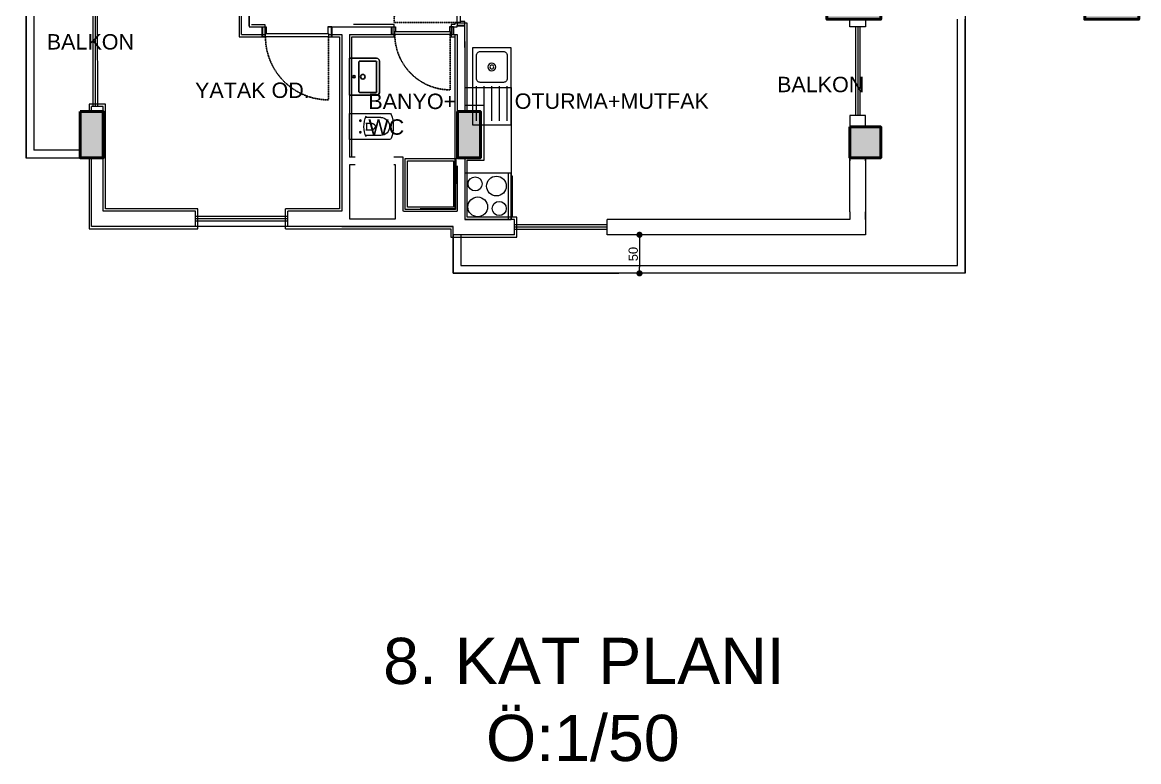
# Model space of a CAD drawing. Header units: millimetres. Extents: x 38129 to 72024, y -56282 to 16512.
# Drawn here: x 51244 to 52694, y -55836 to -54876 of the extents above; entities that cross this region are included whole.
import ezdxf

# ---------------------------------------------------------------- set-up
doc = ezdxf.new("R2010")
doc.units = ezdxf.units.MM
doc.linetypes.add('CENTER2', pattern=[1.125, 0.75, -0.125, 0.125, -0.125])
doc.linetypes.add('HIDDEN', pattern=[0.375, 0.25, -0.125])
for name, color, linetype, lineweight in [('COLUMN4', 3, 'Continuous', 50), ('DUVAR', 255, 'Continuous', 30), ('MİMARİ', 4, 'Continuous', 9), ('TARAMA', 252, 'Continuous', 0)]:
    doc.layers.add(name, color=color, linetype=linetype, lineweight=lineweight)
doc.layers.add('HIDDEN', color=1, linetype='HIDDEN')
doc.layers.add('tefriş', color=42, linetype='Continuous')
doc.styles.add('icdisolcu_yazi', font='arial.ttf')
doc.styles.get("Standard").update_dxf_attribs({"font": 'arial.ttf'})
doc.dimstyles.new('İç Ölçü', dxfattribs={"dimtxt": 12, "dimasz": 8, "dimexe": 5, "dimexo": 0, "dimgap": 2, "dimtad": 1, "dimdec": 0, "dimzin": 12, "dimdsep": 46, "dimtxsty": 'icdisolcu_yazi', "dimblk": 'DOT', "dimcen": 8, "dimdle": 5, "dimclrd": 256, "dimclre": 256, "dimclrt": 7, "dimadec": 0, "dimazin": 3, "dimtfac": 1, "dimtdec": 0, "dimtix": 1, "dimtmove": 2, "dimatfit": 3, "dimldrblk": 'DOT', "dimfxl": 0, "dimtolj": 1, "dimtzin": 0, "dimlwd": -1, "dimlwe": -1, "dimarcsym": 0})

# ---------------------------------------------------------------- blocks, each defined once
blk = doc.blocks.new('duravit-caro-asma-62')
for p, q in [((-458, 118), (-259, 118)), ((-387, 1), (-388, -3)), ((-386, 5), (-387, 1)), ((-385, 8), (-386, 5)), ((-384, 12), (-385, 8)), ((-382, 15), (-384, 12)), ((-380, 18), (-382, 15)), ((-378, 21), (-380, 18)), ((-376, 24), (-378, 21)), ((-374, 26), (-376, 24)), ((-371, 29), (-374, 26)), ((-368, 31), (-371, 29)), ((-365, 33), (-368, 31)), ((-362, 34), (-365, 33)), ((-359, 36), (-362, 34)), ((-355, 37), (-359, 36)), ((-351, 38), (-355, 37)), ((-347, 38), (-351, 38)), ((-343, 38), (-347, 38)), ((-344, 38), (-264, 38)), ((-271, 37), (-271, -42)), ((-458, -118), (-261, -118)), ((-388, -3), (-388, -7)), ((-388, -7), (-388, -7)), ((-388, -7), (-388, -11)), ((-388, -11), (-388, -15)), ((-388, -15), (-387, -11)), ((-387, -11), (-386, -14)), ((-386, -14), (-385, -10)), ((-385, -10), (-383, -13)), ((-383, -13), (-382, -17)), ((-382, -17), (-380, -20)), ((-380, -20), (-378, -23)), ((-378, -23), (-375, -26)), ((-375, -26), (-373, -29)), ((-373, -29), (-370, -31)), ((-370, -31), (-367, -33)), ((-367, -33), (-364, -35)), ((-364, -35), (-361, -37)), ((-361, -37), (-357, -38)), ((-357, -38), (-353, -39)), ((-353, -39), (-349, -40)), ((-349, -40), (-345, -41)), ((-345, -41), (-341, -41)), ((-264, -42), (-340, -42))]:
    blk.add_line(p, q)
at = {"color": 4, "linetype": 'CENTER2', "ltscale": 30}
for p, q in [((-209, 75), (-176, 75)), ((-193, 91), (-193, 57)), ((-209, -75), (-176, -75)), ((-193, -91), (-193, -57))]:
    blk.add_line(p, q, dxfattribs=at)
blk.add_lwpolyline([(-50, 165, 0.414214), (-55, 170), (-573, 170, 0.320013), (-592, 157, 0.178212), (-592, -157, 0.320013), (-573, -170), (-55, -170, 0.414214), (-50, -165)], format="xyb", close=True)
for centre in [(-193, 75), (-193, -75)]:
    blk.add_circle(centre, 10)
for centre, radius, start, end in [((-454, 0), 118, 91.839, 268.161), ((-598, -4), 360, 359.6639, 23.2064), ((-542, -4), 304, 334.6873, 359.5949)]:
    blk.add_arc(centre, radius, start, end)
blk = doc.blocks.new('A$C5F901649')
at = {"layer": 'tefriş'}
for p, q in [((0, 0), (0, 29.5)), ((3, 32.5), (37, 32.5)), ((3, 11.3), (3, 28.4)), ((4.1, 29.5), (35.9, 29.5)), ((37, 11.3), (37, 28.4)), ((40, 0), (40, 29.5)), ((35.9, 10.1), (4.1, 10.1)), ((0, 0), (20, 0)), ((40, 0), (20, 0))]:
    blk.add_line(p, q, dxfattribs=at)
for centre, radius, start, end in [((3, 29.5), 3, 90, 180), ((4.1, 28.4), 1.13, 90, 179.9238), ((35.9, 28.4), 1.13, 0.0762, 90), ((37, 29.5), 3, 0, 90), ((20, 14.5), 2.48, 90, 270), ((20, 14.5), 2.48, 270, 90), ((4.1, 11.3), 1.13, 179.9238, 270), ((20, 5.1), 1.31, 90, 270), ((20, 5.1), 1.31, 270, 90), ((35.9, 11.3), 1.13, 270, 0.0762)]:
    blk.add_arc(centre, radius, start, end, dxfattribs=at)
blk = doc.blocks.new('SINK_100x50')
for p, q in [((95, -10), (50, -10)), ((95, -20), (50, -20)), ((95, -30), (50, -30)), ((95, -40), (50, -40))]:
    blk.add_line(p, q)
blk.add_lwpolyline([(100, -5), (100, -55), (0, -55), (0, -5)], close=True)
blk.add_lwpolyline([(5, -15), (5, -45, 0.414214), (10, -50), (40, -50, 0.414214), (45, -45), (45, -15, 0.414214), (40, -10), (10, -10, 0.414214)], format="xyb", close=True)
blk.add_lwpolyline([(95, -50), (50, -50)])
for radius in [5, 2.5]:
    blk.add_circle((25, -30), radius)
blk = doc.blocks.new('OVEN_60-60')
for p, q in [((60, 0), (0, 0)), ((0, 0), (0, -60)), ((60, -60), (60, 0)), ((0, -56.7), (60, -56.7)), ((0, -60), (60, -60)), ((4, -60), (4, -62)), ((4, -62), (56, -62)), ((56, -62), (56, -60))]:
    blk.add_line(p, q)
for centre, radius in [((16.3, -16.7), 12.8), ((46.1, -13.3), 9.22), ((43.3, -41), 12.8), ((14.2, -44.6), 9.22)]:
    blk.add_circle(centre, radius)
blk = doc.blocks.new('*U8')
for p, q in [((4, 0), (0, 0)), ((76, 0), (80, 0))]:
    blk.add_line(p, q)
blk.add_lwpolyline([(4, 0), (76, 0), (76, -4), (4, -4)], close=True)
for points in [[(0, -10), (5, -10), (5, -4)], [(80, -10), (75, -10), (75, -4)]]:
    blk.add_lwpolyline(points)
at = {"layer": 'DUVAR'}
for p, q in [((0, 0), (0, -10)), ((80, 0), (80, -10))]:
    blk.add_line(p, q, dxfattribs=at)
at = {"layer": 'HIDDEN'}
blk.add_line((4, 0), (4, 72), dxfattribs=at)
blk.add_arc((4, 0), 72, 0, 90, dxfattribs=at)
blk = doc.blocks.new('*U87')
for p, q in [((4, 0), (0, 0)), ((86, 0), (90, 0))]:
    blk.add_line(p, q)
blk.add_lwpolyline([(4, 0), (86, 0), (86, -4), (4, -4)], close=True)
for points in [[(0, -13), (5, -13), (5, -4)], [(90, -13), (85, -13), (85, -4)]]:
    blk.add_lwpolyline(points)
at = {"layer": 'DUVAR'}
for p, q in [((0, 0), (0, -13)), ((90, 0), (90, -13))]:
    blk.add_line(p, q, dxfattribs=at)
at = {"layer": 'HIDDEN'}
blk.add_line((4, 0), (4, 82), dxfattribs=at)
blk.add_arc((4, 0), 82, 360, 90, dxfattribs=at)
blk = doc.blocks.new('*U9')
for p, q in [((4, 0), (0, 0)), ((86, 0), (90, 0))]:
    blk.add_line(p, q)
blk.add_lwpolyline([(4, 0), (86, 0), (86, -4), (4, -4)], close=True)
for points in [[(0, -10), (5, -10), (5, -4)], [(90, -10), (85, -10), (85, -4)]]:
    blk.add_lwpolyline(points)
at = {"layer": 'DUVAR'}
for p, q in [((0, 0), (0, -10)), ((90, 0), (90, -10))]:
    blk.add_line(p, q, dxfattribs=at)
at = {"layer": 'HIDDEN'}
blk.add_line((4, 0), (4, 82), dxfattribs=at)
blk.add_arc((4, 0), 82, 360, 90, dxfattribs=at)
blk = doc.blocks.new('wertertw')
at = {"layer": 'TARAMA', "lineweight": -3}
h = blk.add_hatch(dxfattribs=at)
h.set_pattern_fill('ANSI33', color=256, scale=2.5, style=0)
h.set_pattern_definition([(45, (-86643.698, -32547.66), (-11.2253202, 11.2253202), []), (45, (-86632.472, -32547.66), (-11.2253202, 11.2253202), [7.9375, -3.96875])])
h.paths.add_polyline_path([(-616.2, 351.9), (-616.2, -88.1), (-306.2, -88.1), (-306.2, -68.1), (-596.2, -68.1), (-596.2, 331.9), (-306.2, 331.9), (-306.2, 351.9)])
h.paths.add_polyline_path([(38.8, -338.1), (78.8, -338.1), (78.8, -378.1), (38.8, -378.1)])
h.paths.add_polyline_path([(-471.2, -318.1), (-441.2, -318.1), (-441.2, -378.1), (-471.2, -378.1)])
h.paths.add_polyline_path([(-961.2, -318.1), (-931.2, -318.1), (-931.2, -378.1), (-961.2, -378.1)])
h.paths.add_polyline_path([(343.8, -163.1), (413.8, -163.1), (413.8, -198.1), (343.8, -198.1)])
h.paths.add_polyline_path([(8.8, -163.1), (78.8, -163.1), (78.8, -198.1), (8.8, -198.1)])
h.paths.add_polyline_path([(-1036.2, -148.1), (-906.2, -148.1), (-906.2, -178.1), (-1036.2, -178.1)])
h.paths.add_polyline_path([(-976.2, 256.9), (-916.2, 256.9), (-916.2, 226.9), (-976.2, 226.9)])
h.paths.add_polyline_path([(343.8, 459.4), (413.8, 459.4), (413.8, 424.4), (343.8, 424.4)])
h.paths.add_polyline_path([(8.8, 459.4), (78.8, 459.4), (78.8, 424.4), (8.8, 424.4)])
h.paths.add_polyline_path([(-616.2, 531.9), (-306.2, 531.9), (-306.2, 511.9), (-616.2, 511.9)])
h.paths.add_polyline_path([(-976.2, 656.9), (-916.2, 656.9), (-916.2, 626.9), (-976.2, 626.9)])
h.paths.add_polyline_path([(-616.2, 971.9), (-306.2, 971.9), (-306.2, 951.9), (-616.2, 951.9)])
h.paths.add_polyline_path([(343.8, 1081.9), (413.8, 1081.9), (413.8, 1046.9), (343.8, 1046.9)])
h.paths.add_polyline_path([(8.8, 1081.9), (78.8, 1081.9), (78.8, 1046.9), (8.8, 1046.9)])
h.paths.add_polyline_path([(-1036.2, 1061.9), (-906.2, 1061.9), (-906.2, 1031.9), (-1036.2, 1031.9)])
h.paths.add_polyline_path([(-931.2, 1286.9), (-901.2, 1286.9), (-901.2, 1226.9), (-931.2, 1226.9)])
h.paths.add_polyline_path([(68.8, 1332), (108.8, 1332), (108.8, 1292), (68.8, 1292)])
h.paths.add_polyline_path([(-511.2, 1332), (-481.2, 1332), (-481.2, 1252), (-511.2, 1252)])
at = {"layer": 'COLUMN4', "color": 3}
for points in [[(-511.2, 1332), (-481.2, 1332), (-481.2, 1252), (-511.2, 1252)], [(68.8, 1332), (108.8, 1332), (108.8, 1292), (68.8, 1292)], [(-931.2, 1286.9), (-901.2, 1286.9), (-901.2, 1226.9), (-931.2, 1226.9)], [(8.8, 1081.9), (78.8, 1081.9), (78.8, 1046.9), (8.8, 1046.9)], [(343.8, 1081.9), (413.8, 1081.9), (413.8, 1046.9), (343.8, 1046.9)], [(-1036.2, 1061.9), (-906.2, 1061.9), (-906.2, 1031.9), (-1036.2, 1031.9)], [(-616.2, 971.9), (-306.2, 971.9), (-306.2, 951.9), (-616.2, 951.9)], [(-976.2, 656.9), (-916.2, 656.9), (-916.2, 626.9), (-976.2, 626.9)], [(-616.2, 531.9), (-306.2, 531.9), (-306.2, 511.9), (-616.2, 511.9)], [(8.8, 459.4), (78.8, 459.4), (78.8, 424.4), (8.8, 424.4)], [(343.8, 459.4), (413.8, 459.4), (413.8, 424.4), (343.8, 424.4)], [(-616.2, 351.9), (-616.2, -88.1), (-306.2, -88.1), (-306.2, -68.1), (-596.2, -68.1), (-596.2, 331.9), (-306.2, 331.9), (-306.2, 351.9)], [(-976.2, 256.9), (-916.2, 256.9), (-916.2, 226.9), (-976.2, 226.9)], [(-1036.2, -148.1), (-906.2, -148.1), (-906.2, -178.1), (-1036.2, -178.1)], [(8.8, -163.1), (78.8, -163.1), (78.8, -198.1), (8.8, -198.1)], [(343.8, -163.1), (413.8, -163.1), (413.8, -198.1), (343.8, -198.1)], [(-961.2, -318.1), (-931.2, -318.1), (-931.2, -378.1), (-961.2, -378.1)], [(-471.2, -318.1), (-441.2, -318.1), (-441.2, -378.1), (-471.2, -378.1)], [(38.8, -338.1), (78.8, -338.1), (78.8, -378.1), (38.8, -378.1)]]:
    blk.add_lwpolyline(points, close=True, dxfattribs=at)
blk = doc.blocks.new('_Dot')
at = {"color": 0, "lineweight": -2}
blk.add_line((-0.5, 0), (-1, 0), dxfattribs=at)
at = {"color": 0, "lineweight": 30, "const_width": 0.5}
blk.add_lwpolyline([(-0.25, 0, 1), (0.25, 0, 1)], format="xyb", close=True, dxfattribs=at)
blk = doc.blocks.new('*D2976')
at = {"layer": 'Defpoints', "color": 0, "transparency": 16777216}
for p in [(52045.6, -55152.2), (52045.3, -55202.2), (52047.6, -55202.2)]:
    blk.add_point(p, dxfattribs=at)
at = {"layer": 'MİMARİ', "transparency": 16777216}
for p, q in [((52045.6, -55152.2), (52040.3, -55152.2)), ((52047.6, -55202.2), (52040.3, -55202.2))]:
    blk.add_line(p, q, dxfattribs=at)
at = {"layer": 'MİMARİ', "linetype": 'Continuous', "transparency": 16777216}
blk.add_line((52045.3, -55160.2), (52045.3, -55194.2), dxfattribs=at)
at = {"layer": 'MİMARİ', "transparency": 16777216, "xscale": 8, "yscale": 8, "zscale": 8}
for p, rotation in [((52045.3, -55152.2), 90), ((52045.3, -55202.2), 270)]:
    blk.add_blockref('_Dot', p, dxfattribs=dict(at, rotation=rotation))
at = {"layer": 'MİMARİ', "color": 7, "transparency": 16777216, "insert": (52037.2, -55177.2), "char_height": 12, "attachment_point": 5, "rotation": 90, "style": 'icdisolcu_yazi'}
blk.add_mtext('\\A1;50', dxfattribs=at)

msp = doc.modelspace()

# ---------------------------------------------------------------- linework, layer by layer
at = {"layer": 'MİMARİ'}
for p, q in [((51538.5, -54881), (51538.5, -54821)), ((51538.5, -54821), (51538.5, -54882)), ((51248.5, -54851.3), (51248.5, -55052.5)), ((51258.5, -54851.3), (51258.5, -55042.5)), ((51528.5, -54892), (51528.5, -54841.3)), ((51335.7, -54985.5), (51335.5, -54866)), ((51338.7, -54985.5), (51338.5, -54866)), ((51341.7, -54985.5), (51341.5, -54866)), ((51538.5, -54882), (51560.5, -54882)), ((51640.5, -54882), (51728.5, -54882)), ((51798.5, -54882), (51808.5, -54882)), ((51805.5, -54879), (51800.5, -54879)), ((51800.5, -54879), (51800.5, -54895)), ((51805.5, -54877.4), (51805.5, -54879)), ((51821.5, -54877.4), (51805.5, -54877.4)), ((51808.5, -54882), (51808.5, -54880.4)), ((51808.5, -54880.4), (51818.5, -54880.4)), ((51818.5, -54909.1), (51818.5, -54880.4)), ((51821.5, -54906.1), (51821.5, -54877.4)), ((52325.7, -54882.2), (52325.7, -54997.5)), ((52328.7, -54882.2), (52328.7, -54997.5)), ((52331.7, -54882.2), (52331.7, -54997.5)), ((52458.5, -55192.2), (52458.5, -54872.2)), ((52468.5, -55202.2), (52468.5, -54872.2)), ((51528.5, -54892), (51559.5, -54892)), ((51641.5, -54892), (51658.5, -54892)), ((51668.5, -54892), (51727.5, -54892)), ((51668.5, -54892), (51668.5, -55051.3)), ((51798.5, -54892), (51808.5, -54892)), ((51800.5, -54895), (51805.5, -54895)), ((51805.5, -54892), (51805.5, -55118.3)), ((51808.5, -54892), (51808.5, -55030)), ((51818.5, -54901), (51818.5, -54992.2)), ((51821.5, -54992.2), (51821.5, -54901)), ((51333.7, -54992.2), (51333.7, -54985.5)), ((51348.7, -54985.5), (51333.7, -54985.5)), ((51348.7, -55121.3), (51348.7, -54985.5)), ((51843.4, -54984.5), (51818.5, -54984.5)), ((51843.4, -55055.5), (51843.4, -54984.5)), ((51318.5, -55052.5), (51248.5, -55052.5)), ((51318.5, -55042.5), (51258.5, -55042.5)), ((51333.7, -55141.3), (51333.7, -55052.2)), ((51676, -55051.3), (51668.5, -55051.3)), ((51738.5, -55051.3), (51726, -55051.3)), ((51738.5, -55121.3), (51738.5, -55051.3)), ((51818.5, -55052.5), (51818.5, -55132.2)), ((51821.5, -55129.2), (51821.5, -55055.5)), ((51821.5, -55055.5), (51843.4, -55055.5)), ((51668.5, -55061.3), (51668.5, -55131.3)), ((51676, -55061.3), (51668.5, -55061.3)), ((51728.5, -55061.3), (51726, -55061.3)), ((51728.5, -55131.3), (51728.5, -55061.3)), ((51808.5, -55062.5), (51808.5, -55121.3)), ((51468.5, -55121.3), (51348.7, -55121.3)), ((51468.5, -55141.3), (51468.5, -55121.3)), ((51588.5, -55128.3), (51468.5, -55128.3)), ((51585.5, -55144.3), (51585.5, -55118.3)), ((51658.5, -55121.3), (51588.5, -55121.3)), ((51588.5, -55141.3), (51588.5, -55121.3)), ((51738.6, -55121.3), (51808.5, -55121.3)), ((51805.5, -55118.3), (51760.5, -55118.3)), ((52338.7, -55122.2), (52338.7, -55152.2)), ((51468.5, -55141.3), (51333.7, -55141.3)), ((51588.5, -55131.3), (51468.5, -55131.3)), ((51588.5, -55134.3), (51468.5, -55134.3)), ((51658.5, -55141.3), (51588.5, -55141.3)), ((51668.5, -55131.3), (51713.5, -55131.3)), ((51668.5, -55131.3), (51728.5, -55131.3)), ((51886.1, -55129.2), (51821.5, -55129.2)), ((51883.1, -55152.2), (51883.1, -55132.2)), ((52003.1, -55139.2), (51883.1, -55139.2)), ((52003.1, -55142.2), (51883.1, -55142.2)), ((51886.1, -55155.2), (51886.1, -55129.2)), ((52003.1, -55152.2), (52003.1, -55132.2)), ((51760.5, -55144.3), (51800.3, -55144.3)), ((51800.3, -55144.3), (51800.3, -55155.2)), ((51800.3, -55155.2), (51886.1, -55155.2)), ((51883.1, -55152.2), (51803.3, -55152.2)), ((51803.3, -55152.2), (51803.3, -55202.2)), ((51813.3, -55152.2), (51813.3, -55192.2)), ((52003.1, -55145.2), (51883.1, -55145.2)), ((52068.3, -55152.2), (52003.1, -55152.2)), ((52338.7, -55152.2), (52013.1, -55152.2)), ((52023.1, -55152.2), (52023.1, -55152.2)), ((51813.3, -55192.2), (52028.6, -55192.2)), ((51963.7, -55192.2), (51992.6, -55192.2)), ((52028.6, -55192.2), (52458.5, -55192.2)), ((52028.6, -55192.2), (52028.6, -55192.2)), ((51803.3, -55202.2), (52018.6, -55202.2)), ((52468.5, -55202.2), (52018.6, -55202.2)), ((52018.6, -55202.2), (52018.6, -55202.2))]:
    msp.add_line(p, q, dxfattribs=at)
at = {"layer": 'MİMARİ', "color": 3, "lineweight": 15}
msp.add_lwpolyline([(52468.5, -54867.2), (52468.5, -55202.2), (52333.7, -55202.2), (52333.7, -55202.2), (51803.3, -55202.2), (51803.3, -55141.3), (51333.5, -55141.3), (51333.7, -55052.5), (51248.5, -55052.5), (51248.5, -54852.2)], dxfattribs=at)
at = {"layer": 'MİMARİ'}
for points in [[(51373.7, -54844.3), (51525.5, -54844.3), (51525.5, -54895), (51559.5, -54895)], [(51541.5, -54879), (51555.5, -54879), (51558.5, -54879), (51558.5, -54895), (51555.5, -54895)], [(51671.5, -55051.3), (51671.5, -54895), (51726.5, -54895), (51726.5, -54879), (51673.7, -54879)], [(52338.7, -54872.2), (52338.7, -54882.2), (52318.7, -54882.2), (52318.7, -54872.2)], [(51641.5, -54895), (51655.5, -54895), (51655.5, -54895), (51655.5, -54895), (51655.5, -55118.3), (51585.5, -55118.3)], [(51658.5, -54892), (51658.5, -55121.3)], [(51818.5, -54961), (51878.5, -54961), (51878.5, -55132.2)], [(51330.7, -55052.2), (51330.7, -55144.3), (51333.7, -55144.3), (51471.5, -55144.3), (51471.5, -55118.3), (51351.7, -55118.3), (51351.7, -54982.5), (51330.7, -54982.5), (51330.7, -54992.2)], [(52338.7, -55012.2), (52338.7, -54997.5), (52318.7, -54997.5), (52318.7, -55012.2)], [(52318.7, -55051.8), (52318.7, -55056.3)], [(52318.7, -55122.2), (52318.7, -55052.5)], [(52338.7, -55056.3), (52338.7, -55052.2)], [(52338.7, -55052.5), (52338.7, -55122.2)], [(52318.7, -55122.2), (52318.7, -55132.2)], [(52338.7, -55132.2), (52338.7, -55122.2)], [(51658.5, -55141.3), (51803.3, -55141.3)], [(51803.3, -55152.2), (51803.3, -55141.3), (51763.5, -55141.3)], [(51883.1, -55132.2), (51818.5, -55132.2)], [(52318.7, -55132.2), (52003.1, -55132.2)], [(51585.5, -55144.3), (51655.7, -55144.3)], [(51655.5, -55144.3), (51760.5, -55144.3)]]:
    msp.add_lwpolyline(points, dxfattribs=at)
for points in [[(51741, -55119.3), (51741, -55053.3), (51806.6, -55053.3), (51806.5, -55119.3)], [(51744, -55116.3), (51744, -55056.3), (51803.6, -55056.3), (51803.5, -55116.3)]]:
    msp.add_lwpolyline(points, close=True, dxfattribs=at)

# ---------------------------------------------------------------- block references
msp.add_blockref('wertertw', (52279.9, -54674.1), dxfattribs=at)
for name, p, rotation in [('*U9', (51808.5, -54880.4), 90), ('*U87', (51645.5, -54895), 180), ('*U8', (51803.5, -54892), 180), ('OVEN_60-60', (51818.5, -55132.2), 90)]:
    msp.add_blockref(name, p, dxfattribs=dict(at, rotation=rotation))
at = {"layer": 'MİMARİ', "xscale": -1, "rotation": 90}
msp.add_blockref('SINK_100x50', (51823.5, -54909.3), dxfattribs=at)
at = {"layer": 'MİMARİ', "xscale": -1.199999999953434, "yscale": 1.200000000186265, "zscale": 1.199999999999999, "rotation": 270}
msp.add_blockref('A$C5F901649', (51668.5, -54971), dxfattribs=at)
at = {"layer": 'MİMARİ', "xscale": -0.09999999997671699, "yscale": 0.1000000000931323, "zscale": 0.1}
msp.add_blockref('duravit-caro-asma-62', (51663.5, -55011.5), dxfattribs=at)

# ---------------------------------------------------------------- texts
at = {"layer": 'MİMARİ', "attachment_point": 1}
for s, width, insert, char_height in [('BALKON', 275.107, (51275.4, -54891.6), 20), ('YATAK OD.', 250.343, (51468, -54954.5), 20), ('BALKON', 275.107, (52224, -54947), 20), ('BANYO+\\PWC', 250.343, (51693.1, -54968.9), 20), ('OTURMA+MUTFAK', 77.279, (51883.2, -54968.6), 20), ('\\pi681.80391;8. KAT PLANI \\P\\pi815.43283;Ö:1/50', 1874.426, (51030.5, -55675.5), 60)]:
    msp.add_mtext_dynamic_manual_height_columns(s, width=width, gutter_width=12.5, heights=[0], dxfattribs=dict(at, insert=insert, char_height=char_height))

# ---------------------------------------------------------------- dimensions: what is measured, and where the dimension line sits
at = {"layer": 'MİMARİ'}
dim = msp.add_linear_dim(base=(52045.3, -55202.2), p1=(52045.6, -55152.2), p2=(52047.6, -55202.2), angle=90, dimstyle='İç Ölçü', dxfattribs=at)
dim.commit()
dim.dimension.update_dxf_attribs({"geometry": '*D2976', "text_midpoint": (52037.2, -55177.2)})

doc.saveas('drawing.dxf')
